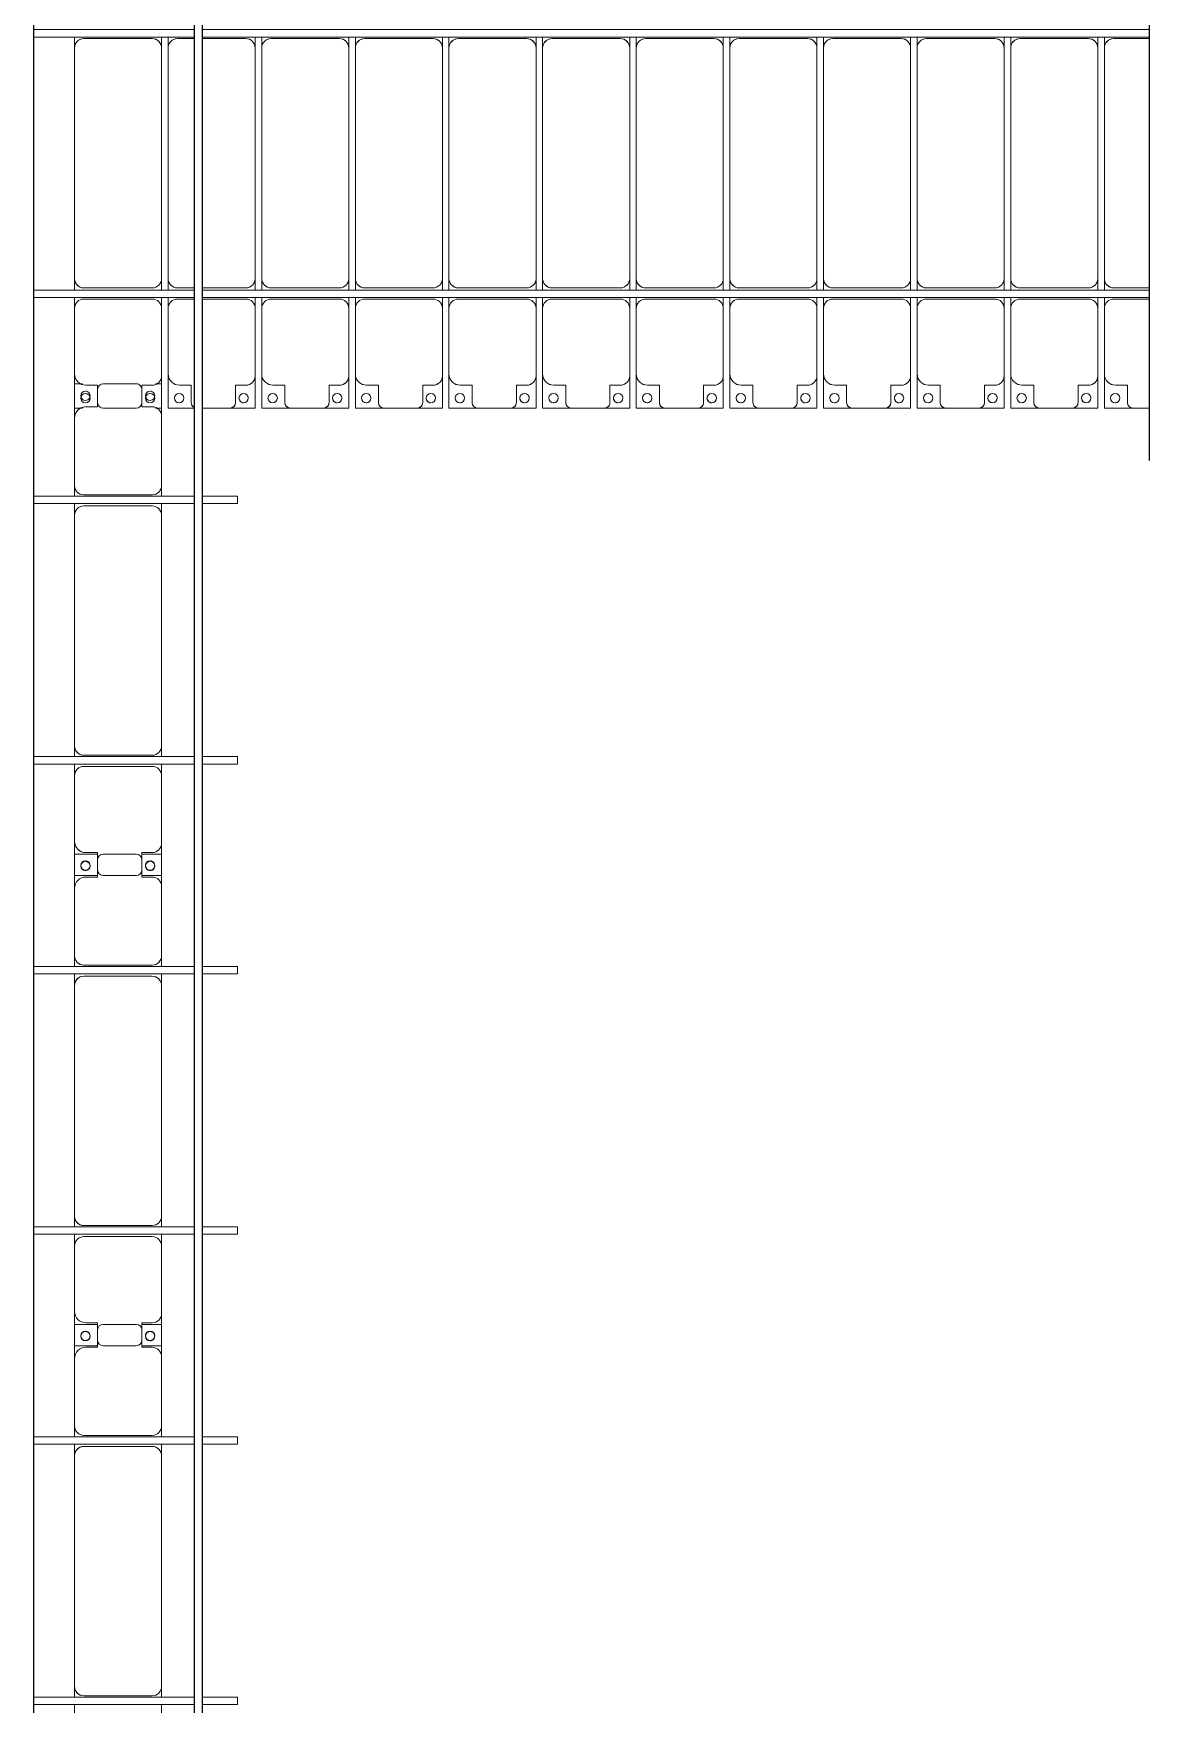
# Model space of a CAD drawing. Header units: millimetres. Extents: x -496478 to -186190, y -204059 to -87354.
# Drawn here: x -439193 to -433232, y -177639 to -168719 of the extents above; entities that cross this region are included whole.
import ezdxf

# ---------------------------------------------------------------- set-up
doc = ezdxf.new("R2010")
doc.units = ezdxf.units.MM
for name, color, linetype, lineweight in [('A-DETL-MBND', 5, 'Continuous', 9), ('A-GENM', 13, 'Continuous', 9), ('S-BEAM', 12, 'Continuous', 9)]:
    doc.layers.add(name, color=color, linetype=linetype, lineweight=lineweight)

# ---------------------------------------------------------------- blocks, each defined once
blk = doc.blocks.new('Dải phao đi lại kèm đỡ invester - DẢI PHAO ĐI LẠI-18893-BỐ TRÍ KHUNG KẾT CẤU BÈ PIN 01')
at = {"layer": 'A-DETL-MBND', "color": 8}
for p, q in [((-241.6, 610.3), (-241.6, 668)), ((173.4, 660.3), (-191.6, 660.3)), ((223.4, 668), (223.4, 610.3)), ((258.4, 610.3), (258.4, 668)), ((400, 660.3), (308.4, 660.3)), ((673.4, 660.3), (440, 660.3)), ((723.4, 668), (723.4, 610.3)), ((758.4, 610.3), (758.4, 668)), ((1173.4, 660.3), (808.4, 660.3)), ((1223.4, 668), (1223.4, 610.3)), ((1258.4, 610.3), (1258.4, 668)), ((1673.4, 660.3), (1308.4, 660.3)), ((1723.4, 668), (1723.4, 610.3)), ((1758.4, 610.3), (1758.4, 668)), ((2173.4, 660.3), (1808.4, 660.3)), ((2223.4, 668), (2223.4, 610.3)), ((2258.4, 610.3), (2258.4, 668)), ((2673.4, 660.3), (2308.4, 660.3)), ((2723.4, 668), (2723.4, 610.3)), ((2758.4, 610.3), (2758.4, 668)), ((3173.4, 660.3), (2808.4, 660.3)), ((3223.4, 668), (3223.4, 610.3)), ((3258.4, 610.3), (3258.4, 668)), ((3673.4, 660.3), (3308.4, 660.3)), ((3723.4, 668), (3723.4, 610.3)), ((3758.4, 610.3), (3758.4, 668)), ((4173.4, 660.3), (3808.4, 660.3)), ((4223.4, 668), (4223.4, 610.3)), ((4258.4, 610.3), (4258.4, 668)), ((4673.4, 660.3), (4308.4, 660.3)), ((4723.4, 668), (4723.4, 610.3)), ((4758.4, 610.3), (4758.4, 668)), ((5173.4, 660.3), (4808.4, 660.3)), ((5223.4, 668), (5223.4, 610.3)), ((5258.4, 610.3), (5258.4, 668)), ((5500, 660.3), (5308.4, 660.3)), ((-241.6, 610.3), (-241.6, -620.3)), ((223.4, -620.3), (223.4, 610.3)), ((258.4, 610.3), (258.4, -620.3)), ((723.4, -620.3), (723.4, 610.3)), ((758.4, 610.3), (758.4, -620.3)), ((1223.4, -620.3), (1223.4, 610.3)), ((1258.4, 610.3), (1258.4, -620.3)), ((1723.4, -620.3), (1723.4, 610.3)), ((1758.4, 610.3), (1758.4, -620.3)), ((2223.4, -620.3), (2223.4, 610.3)), ((2258.4, 610.3), (2258.4, -620.3)), ((2723.4, -620.3), (2723.4, 610.3)), ((2758.4, 610.3), (2758.4, -620.3)), ((3223.4, -620.3), (3223.4, 610.3)), ((3258.4, 610.3), (3258.4, -620.3)), ((3723.4, -620.3), (3723.4, 610.3)), ((3758.4, 610.3), (3758.4, -620.3)), ((4223.4, -620.3), (4223.4, 610.3)), ((4258.4, 610.3), (4258.4, -620.3)), ((4723.4, -620.3), (4723.4, 610.3)), ((4758.4, 610.3), (4758.4, -620.3)), ((5223.4, -620.3), (5223.4, 610.3)), ((5258.4, 610.3), (5258.4, -620.3)), ((-241.6, -682), (-241.6, -620.3)), ((223.4, -620.3), (223.4, -682)), ((258.4, -682), (258.4, -620.3)), ((723.4, -620.3), (723.4, -682)), ((758.4, -682), (758.4, -620.3)), ((1223.4, -620.3), (1223.4, -682)), ((1258.4, -682), (1258.4, -620.3)), ((1723.4, -620.3), (1723.4, -682)), ((1758.4, -682), (1758.4, -620.3)), ((2223.4, -620.3), (2223.4, -682)), ((2258.4, -682), (2258.4, -620.3)), ((2723.4, -620.3), (2723.4, -682)), ((2758.4, -682), (2758.4, -620.3)), ((3223.4, -620.3), (3223.4, -682)), ((3258.4, -682), (3258.4, -620.3)), ((3723.4, -620.3), (3723.4, -682)), ((3758.4, -682), (3758.4, -620.3)), ((4223.4, -620.3), (4223.4, -682)), ((4258.4, -682), (4258.4, -620.3)), ((4723.4, -620.3), (4723.4, -682)), ((4758.4, -682), (4758.4, -620.3)), ((5223.4, -620.3), (5223.4, -682)), ((5258.4, -682), (5258.4, -620.3)), ((-191.6, -670.3), (173.4, -670.3)), ((308.4, -670.3), (400, -670.3)), ((440, -670.3), (673.4, -670.3)), ((808.4, -670.3), (1173.4, -670.3)), ((1308.4, -670.3), (1673.4, -670.3)), ((1808.4, -670.3), (2173.4, -670.3)), ((2308.4, -670.3), (2673.4, -670.3)), ((2808.4, -670.3), (3173.4, -670.3)), ((3308.4, -670.3), (3673.4, -670.3)), ((3808.4, -670.3), (4173.4, -670.3)), ((4308.4, -670.3), (4673.4, -670.3)), ((4808.4, -670.3), (5173.4, -670.3)), ((5308.4, -670.3), (5500, -670.3)), ((-241.6, -779.7), (-241.6, -722)), ((-241.6, -779.7), (-241.6, -1129.7)), ((173.4, -729.7), (-191.6, -729.7)), ((223.4, -722), (223.4, -779.7)), ((223.4, -1139.7), (223.4, -779.7)), ((258.4, -779.7), (258.4, -722)), ((258.4, -779.7), (258.4, -1129.7)), ((400, -729.7), (308.4, -729.7)), ((673.4, -729.7), (440, -729.7)), ((723.4, -722), (723.4, -779.7)), ((723.4, -1139.7), (723.4, -779.7)), ((758.4, -779.7), (758.4, -722)), ((758.4, -779.7), (758.4, -1129.7)), ((1173.4, -729.7), (808.4, -729.7)), ((1223.4, -722), (1223.4, -779.7)), ((1223.4, -1139.7), (1223.4, -779.7)), ((1258.4, -779.7), (1258.4, -722)), ((1258.4, -779.7), (1258.4, -1129.7)), ((1673.4, -729.7), (1308.4, -729.7)), ((1723.4, -722), (1723.4, -779.7)), ((1723.4, -1139.7), (1723.4, -779.7)), ((1758.4, -779.7), (1758.4, -722)), ((1758.4, -779.7), (1758.4, -1129.7)), ((2173.4, -729.7), (1808.4, -729.7)), ((2223.4, -722), (2223.4, -779.7)), ((2223.4, -1139.7), (2223.4, -779.7)), ((2258.4, -779.7), (2258.4, -722)), ((2258.4, -779.7), (2258.4, -1129.7)), ((2673.4, -729.7), (2308.4, -729.7)), ((2723.4, -722), (2723.4, -779.7)), ((2723.4, -1139.7), (2723.4, -779.7)), ((2758.4, -779.7), (2758.4, -722)), ((2758.4, -779.7), (2758.4, -1129.7)), ((3173.4, -729.7), (2808.4, -729.7)), ((3223.4, -722), (3223.4, -779.7)), ((3223.4, -1139.7), (3223.4, -779.7)), ((3258.4, -779.7), (3258.4, -722)), ((3258.4, -779.7), (3258.4, -1129.7)), ((3673.4, -729.7), (3308.4, -729.7)), ((3723.4, -722), (3723.4, -779.7)), ((3723.4, -1139.7), (3723.4, -779.7)), ((3758.4, -779.7), (3758.4, -722)), ((3758.4, -779.7), (3758.4, -1129.7)), ((4173.4, -729.7), (3808.4, -729.7)), ((4223.4, -722), (4223.4, -779.7)), ((4223.4, -1139.7), (4223.4, -779.7)), ((4258.4, -779.7), (4258.4, -722)), ((4258.4, -779.7), (4258.4, -1129.7)), ((4673.4, -729.7), (4308.4, -729.7)), ((4723.4, -722), (4723.4, -779.7)), ((4723.4, -1139.7), (4723.4, -779.7)), ((4758.4, -779.7), (4758.4, -722)), ((4758.4, -779.7), (4758.4, -1129.7)), ((5173.4, -729.7), (4808.4, -729.7)), ((5223.4, -722), (5223.4, -779.7)), ((5223.4, -1139.7), (5223.4, -779.7)), ((5258.4, -779.7), (5258.4, -722)), ((5258.4, -779.7), (5258.4, -1129.7)), ((5500, -729.7), (5308.4, -729.7)), ((-241.6, -1312.2), (-241.6, -1129.7)), ((223.4, -1139.7), (223.4, -1312.2)), ((258.4, -1312.2), (258.4, -1129.7)), ((723.4, -1139.7), (723.4, -1312.2)), ((758.4, -1312.2), (758.4, -1129.7)), ((1223.4, -1139.7), (1223.4, -1312.2)), ((1258.4, -1312.2), (1258.4, -1129.7)), ((1723.4, -1139.7), (1723.4, -1312.2)), ((1758.4, -1312.2), (1758.4, -1129.7)), ((2223.4, -1139.7), (2223.4, -1312.2)), ((2258.4, -1312.2), (2258.4, -1129.7)), ((2723.4, -1139.7), (2723.4, -1312.2)), ((2758.4, -1312.2), (2758.4, -1129.7)), ((3223.4, -1139.7), (3223.4, -1312.2)), ((3258.4, -1312.2), (3258.4, -1129.7)), ((3723.4, -1139.7), (3723.4, -1312.2)), ((3758.4, -1312.2), (3758.4, -1129.7)), ((4223.4, -1139.7), (4223.4, -1312.2)), ((4258.4, -1312.2), (4258.4, -1129.7)), ((4723.4, -1139.7), (4723.4, -1312.2)), ((4758.4, -1312.2), (4758.4, -1129.7)), ((5223.4, -1139.7), (5223.4, -1312.2)), ((5258.4, -1312.2), (5258.4, -1129.7)), ((-181.6, -1189.7), (-118.2, -1189.7)), ((-118.2, -1189.7), (-118.2, -1282.2)), ((118.2, -1282.2), (118.2, -1189.7)), ((118.2, -1189.7), (173.4, -1189.7)), ((318.4, -1189.7), (381.8, -1189.7)), ((381.8, -1189.7), (381.8, -1282.2)), ((618.2, -1282.2), (618.2, -1189.7)), ((618.2, -1189.7), (673.4, -1189.7)), ((818.4, -1189.7), (881.8, -1189.7)), ((881.8, -1189.7), (881.8, -1282.2)), ((1118.2, -1282.2), (1118.2, -1189.7)), ((1118.2, -1189.7), (1173.4, -1189.7)), ((1318.4, -1189.7), (1381.8, -1189.7)), ((1381.8, -1189.7), (1381.8, -1282.2)), ((1618.2, -1282.2), (1618.2, -1189.7)), ((1618.2, -1189.7), (1673.4, -1189.7)), ((1818.4, -1189.7), (1881.8, -1189.7)), ((1881.8, -1189.7), (1881.8, -1282.2)), ((2118.2, -1282.2), (2118.2, -1189.7)), ((2118.2, -1189.7), (2173.4, -1189.7)), ((2318.4, -1189.7), (2381.8, -1189.7)), ((2381.8, -1189.7), (2381.8, -1282.2)), ((2618.2, -1282.2), (2618.2, -1189.7)), ((2618.2, -1189.7), (2673.4, -1189.7)), ((2818.4, -1189.7), (2881.8, -1189.7)), ((2881.8, -1189.7), (2881.8, -1282.2)), ((3118.2, -1282.2), (3118.2, -1189.7)), ((3118.2, -1189.7), (3173.4, -1189.7)), ((3318.4, -1189.7), (3381.8, -1189.7)), ((3381.8, -1189.7), (3381.8, -1282.2)), ((3618.2, -1282.2), (3618.2, -1189.7)), ((3618.2, -1189.7), (3673.4, -1189.7)), ((3818.4, -1189.7), (3881.8, -1189.7)), ((3881.8, -1189.7), (3881.8, -1282.2)), ((4118.2, -1282.2), (4118.2, -1189.7)), ((4118.2, -1189.7), (4173.4, -1189.7)), ((4318.4, -1189.7), (4381.8, -1189.7)), ((4381.8, -1189.7), (4381.8, -1282.2)), ((4618.2, -1282.2), (4618.2, -1189.7)), ((4618.2, -1189.7), (4673.4, -1189.7)), ((4818.4, -1189.7), (4881.8, -1189.7)), ((4881.8, -1189.7), (4881.8, -1282.2)), ((5118.2, -1282.2), (5118.2, -1189.7)), ((5118.2, -1189.7), (5173.4, -1189.7)), ((5318.4, -1189.7), (5381.8, -1189.7)), ((5381.8, -1189.7), (5381.8, -1282.2)), ((-199, -1312.2), (-241.6, -1312.2)), ((-209.6, -1312.2), (-199, -1312.2)), ((-88.2, -1312.2), (88.2, -1312.2)), ((223.4, -1312.2), (190.8, -1312.2)), ((190.8, -1312.2), (199.1, -1312.2)), ((400, -1312.2), (258.4, -1312.2)), ((258.4, -1312.2), (400, -1312.2)), ((440, -1312.2), (588.2, -1312.2)), ((723.4, -1312.2), (588.2, -1312.2)), ((588.2, -1312.2), (723.4, -1312.2)), ((911.8, -1312.2), (758.4, -1312.2)), ((758.4, -1312.2), (911.8, -1312.2)), ((911.8, -1312.2), (1088.2, -1312.2)), ((1223.4, -1312.2), (1088.2, -1312.2)), ((1088.2, -1312.2), (1223.4, -1312.2)), ((1411.8, -1312.2), (1258.4, -1312.2)), ((1258.4, -1312.2), (1411.8, -1312.2)), ((1411.8, -1312.2), (1588.2, -1312.2)), ((1723.4, -1312.2), (1588.2, -1312.2)), ((1588.2, -1312.2), (1723.4, -1312.2)), ((1911.8, -1312.2), (1758.4, -1312.2)), ((1758.4, -1312.2), (1911.8, -1312.2)), ((1911.8, -1312.2), (2088.2, -1312.2)), ((2223.4, -1312.2), (2088.2, -1312.2)), ((2088.2, -1312.2), (2223.4, -1312.2)), ((2411.8, -1312.2), (2258.4, -1312.2)), ((2258.4, -1312.2), (2411.8, -1312.2)), ((2411.8, -1312.2), (2588.2, -1312.2)), ((2723.4, -1312.2), (2588.2, -1312.2)), ((2588.2, -1312.2), (2723.4, -1312.2)), ((2911.8, -1312.2), (2758.4, -1312.2)), ((2758.4, -1312.2), (2911.8, -1312.2)), ((2911.8, -1312.2), (3088.2, -1312.2)), ((3223.4, -1312.2), (3088.2, -1312.2)), ((3088.2, -1312.2), (3223.4, -1312.2)), ((3411.8, -1312.2), (3258.4, -1312.2)), ((3258.4, -1312.2), (3411.8, -1312.2)), ((3411.8, -1312.2), (3588.2, -1312.2)), ((3723.4, -1312.2), (3588.2, -1312.2)), ((3588.2, -1312.2), (3723.4, -1312.2)), ((3911.8, -1312.2), (3758.4, -1312.2)), ((3758.4, -1312.2), (3911.8, -1312.2)), ((3911.8, -1312.2), (4088.2, -1312.2)), ((4223.4, -1312.2), (4088.2, -1312.2)), ((4088.2, -1312.2), (4223.4, -1312.2)), ((4411.8, -1312.2), (4258.4, -1312.2)), ((4258.4, -1312.2), (4411.8, -1312.2)), ((4411.8, -1312.2), (4588.2, -1312.2)), ((4723.4, -1312.2), (4588.2, -1312.2)), ((4588.2, -1312.2), (4723.4, -1312.2)), ((4911.8, -1312.2), (4758.4, -1312.2)), ((4758.4, -1312.2), (4911.8, -1312.2)), ((4911.8, -1312.2), (5088.2, -1312.2)), ((5223.4, -1312.2), (5088.2, -1312.2)), ((5088.2, -1312.2), (5223.4, -1312.2)), ((5411.8, -1312.2), (5258.4, -1312.2)), ((5258.4, -1312.2), (5411.8, -1312.2)), ((5411.8, -1312.2), (5500, -1312.2))]:
    blk.add_line(p, q, dxfattribs=at)
for centre, radius, start, end in [((-191.6, 610.3), 50, 90, 180), ((-191.6, 610.3), 50, 105, 180), ((173.4, 610.3), 50, 360, 90), ((173.4, 610.3), 50, 15, 90), ((308.4, 610.3), 50, 90, 180), ((308.4, 610.3), 50, 105, 180), ((673.4, 610.3), 50, 360, 90), ((673.4, 610.3), 50, 15, 90), ((808.4, 610.3), 50, 90, 180), ((808.4, 610.3), 50, 105, 180), ((1173.4, 610.3), 50, 360, 90), ((1173.4, 610.3), 50, 15, 90), ((1308.4, 610.3), 50, 90, 180), ((1308.4, 610.3), 50, 105, 180), ((1673.4, 610.3), 50, 360, 90), ((1673.4, 610.3), 50, 15, 90), ((1808.4, 610.3), 50, 90, 180), ((1808.4, 610.3), 50, 105, 180), ((2173.4, 610.3), 50, 360, 90), ((2173.4, 610.3), 50, 15, 90), ((2308.4, 610.3), 50, 90, 180), ((2308.4, 610.3), 50, 105, 180), ((2673.4, 610.3), 50, 360, 90), ((2673.4, 610.3), 50, 15, 90), ((2808.4, 610.3), 50, 90, 180), ((2808.4, 610.3), 50, 105, 180), ((3173.4, 610.3), 50, 360, 90), ((3173.4, 610.3), 50, 15, 90), ((3308.4, 610.3), 50, 90, 180), ((3308.4, 610.3), 50, 105, 180), ((3673.4, 610.3), 50, 360, 90), ((3673.4, 610.3), 50, 15, 90), ((3808.4, 610.3), 50, 90, 180), ((3808.4, 610.3), 50, 105, 180), ((4173.4, 610.3), 50, 360, 90), ((4173.4, 610.3), 50, 15, 90), ((4308.4, 610.3), 50, 90, 180), ((4308.4, 610.3), 50, 105, 180), ((4673.4, 610.3), 50, 360, 90), ((4673.4, 610.3), 50, 15, 90), ((4808.4, 610.3), 50, 90, 180), ((4808.4, 610.3), 50, 105, 180), ((5173.4, 610.3), 50, 360, 90), ((5173.4, 610.3), 50, 15, 90), ((5308.4, 610.3), 50, 90, 180), ((5308.4, 610.3), 50, 105, 180), ((-191.6, -620.3), 50, 180, 270), ((173.4, -620.3), 50, 270, 0), ((173.4, -620.3), 50, 270, 0), ((308.4, -620.3), 50, 180, 270), ((673.4, -620.3), 50, 270, 0), ((673.4, -620.3), 50, 270, 0), ((808.4, -620.3), 50, 180, 270), ((1173.4, -620.3), 50, 270, 0), ((1173.4, -620.3), 50, 270, 0), ((1308.4, -620.3), 50, 180, 270), ((1673.4, -620.3), 50, 270, 0), ((1673.4, -620.3), 50, 270, 0), ((1808.4, -620.3), 50, 180, 270), ((2173.4, -620.3), 50, 270, 0), ((2173.4, -620.3), 50, 270, 0), ((2308.4, -620.3), 50, 180, 270), ((2673.4, -620.3), 50, 270, 0), ((2673.4, -620.3), 50, 270, 0), ((2808.4, -620.3), 50, 180, 270), ((3173.4, -620.3), 50, 270, 0), ((3173.4, -620.3), 50, 270, 0), ((3308.4, -620.3), 50, 180, 270), ((3673.4, -620.3), 50, 270, 0), ((3673.4, -620.3), 50, 270, 0), ((3808.4, -620.3), 50, 180, 270), ((4173.4, -620.3), 50, 270, 0), ((4173.4, -620.3), 50, 270, 0), ((4308.4, -620.3), 50, 180, 270), ((4673.4, -620.3), 50, 270, 0), ((4673.4, -620.3), 50, 270, 0), ((4808.4, -620.3), 50, 180, 270), ((5173.4, -620.3), 50, 270, 0), ((5173.4, -620.3), 50, 270, 0), ((5308.4, -620.3), 50, 180, 270), ((-191.6, -620.3), 50, 195, 270), ((308.4, -620.3), 50, 195, 270), ((808.4, -620.3), 50, 195, 270), ((1308.4, -620.3), 50, 195, 270), ((1808.4, -620.3), 50, 195, 270), ((2308.4, -620.3), 50, 195, 270), ((2808.4, -620.3), 50, 195, 270), ((3308.4, -620.3), 50, 195, 270), ((3808.4, -620.3), 50, 195, 270), ((4308.4, -620.3), 50, 195, 270), ((4808.4, -620.3), 50, 195, 270), ((5308.4, -620.3), 50, 195, 270), ((-191.6, -779.7), 50, 90, 180), ((-191.6, -779.7), 50, 90, 135), ((173.4, -779.7), 50, 360, 90), ((173.4, -779.7), 50, 45, 90), ((308.4, -779.7), 50, 90, 180), ((308.4, -779.7), 50, 90, 135), ((673.4, -779.7), 50, 360, 90), ((673.4, -779.7), 50, 45, 90), ((808.4, -779.7), 50, 90, 180), ((808.4, -779.7), 50, 90, 135), ((1173.4, -779.7), 50, 360, 90), ((1173.4, -779.7), 50, 45, 90), ((1308.4, -779.7), 50, 90, 180), ((1308.4, -779.7), 50, 90, 135), ((1673.4, -779.7), 50, 360, 90), ((1673.4, -779.7), 50, 45, 90), ((1808.4, -779.7), 50, 90, 180), ((1808.4, -779.7), 50, 90, 135), ((2173.4, -779.7), 50, 360, 90), ((2173.4, -779.7), 50, 45, 90), ((2308.4, -779.7), 50, 90, 180), ((2308.4, -779.7), 50, 90, 135), ((2673.4, -779.7), 50, 360, 90), ((2673.4, -779.7), 50, 45, 90), ((2808.4, -779.7), 50, 90, 180), ((2808.4, -779.7), 50, 90, 135), ((3173.4, -779.7), 50, 360, 90), ((3173.4, -779.7), 50, 45, 90), ((3308.4, -779.7), 50, 90, 180), ((3308.4, -779.7), 50, 90, 135), ((3673.4, -779.7), 50, 360, 90), ((3673.4, -779.7), 50, 45, 90), ((3808.4, -779.7), 50, 90, 180), ((3808.4, -779.7), 50, 90, 135), ((4173.4, -779.7), 50, 360, 90), ((4173.4, -779.7), 50, 45, 90), ((4308.4, -779.7), 50, 90, 180), ((4308.4, -779.7), 50, 90, 135), ((4673.4, -779.7), 50, 360, 90), ((4673.4, -779.7), 50, 45, 90), ((4808.4, -779.7), 50, 90, 180), ((4808.4, -779.7), 50, 90, 135), ((5173.4, -779.7), 50, 360, 90), ((5173.4, -779.7), 50, 45, 90), ((5308.4, -779.7), 50, 90, 180), ((5308.4, -779.7), 50, 90, 135), ((-181.6, -1129.7), 60, 180, 270), ((173.4, -1139.7), 50, 270, 360), ((318.4, -1129.7), 60, 180, 270), ((673.4, -1139.7), 50, 270, 360), ((818.4, -1129.7), 60, 180, 270), ((1173.4, -1139.7), 50, 270, 360), ((1318.4, -1129.7), 60, 180, 270), ((1673.4, -1139.7), 50, 270, 360), ((1818.4, -1129.7), 60, 180, 270), ((2173.4, -1139.7), 50, 270, 360), ((2318.4, -1129.7), 60, 180, 270), ((2673.4, -1139.7), 50, 270, 360), ((2818.4, -1129.7), 60, 180, 270), ((3173.4, -1139.7), 50, 270, 360), ((3318.4, -1129.7), 60, 180, 270), ((3673.4, -1139.7), 50, 270, 360), ((3818.4, -1129.7), 60, 180, 270), ((4173.4, -1139.7), 50, 270, 360), ((4318.4, -1129.7), 60, 180, 270), ((4673.4, -1139.7), 50, 270, 360), ((4818.4, -1129.7), 60, 180, 270), ((5173.4, -1139.7), 50, 270, 360), ((5318.4, -1129.7), 60, 180, 270), ((-181.6, -1129.7), 60, 225, 270), ((-183.2, -1258.6), 25, 90, 270), ((-183.2, -1258.6), 25, 270, 90), ((161.8, -1258.6), 25, 90, 270), ((161.8, -1258.6), 25, 270, 90), ((173.4, -1139.7), 50, 270, 315), ((318.4, -1129.7), 60, 225, 270), ((316.8, -1258.6), 25, 90, 270), ((316.8, -1258.6), 25, 270, 90), ((661.8, -1258.6), 25, 90, 270), ((661.8, -1258.6), 25, 270, 90), ((673.4, -1139.7), 50, 270, 315), ((818.4, -1129.7), 60, 225, 270), ((816.8, -1258.6), 25, 90, 270), ((816.8, -1258.6), 25, 270, 90), ((1161.8, -1258.6), 25, 90, 270), ((1161.8, -1258.6), 25, 270, 90), ((1173.4, -1139.7), 50, 270, 315), ((1318.4, -1129.7), 60, 225, 270), ((1316.8, -1258.6), 25, 90, 270), ((1316.8, -1258.6), 25, 270, 90), ((1661.8, -1258.6), 25, 90, 270), ((1661.8, -1258.6), 25, 270, 90), ((1673.4, -1139.7), 50, 270, 315), ((1818.4, -1129.7), 60, 225, 270), ((1816.8, -1258.6), 25, 90, 270), ((1816.8, -1258.6), 25, 270, 90), ((2161.8, -1258.6), 25, 90, 270), ((2161.8, -1258.6), 25, 270, 90), ((2173.4, -1139.7), 50, 270, 315), ((2318.4, -1129.7), 60, 225, 270), ((2316.8, -1258.6), 25, 90, 270), ((2316.8, -1258.6), 25, 270, 90), ((2661.8, -1258.6), 25, 90, 270), ((2661.8, -1258.6), 25, 270, 90), ((2673.4, -1139.7), 50, 270, 315), ((2818.4, -1129.7), 60, 225, 270), ((2816.8, -1258.6), 25, 90, 270), ((2816.8, -1258.6), 25, 270, 90), ((3161.8, -1258.6), 25, 90, 270), ((3161.8, -1258.6), 25, 270, 90), ((3173.4, -1139.7), 50, 270, 315), ((3318.4, -1129.7), 60, 225, 270), ((3316.8, -1258.6), 25, 90, 270), ((3316.8, -1258.6), 25, 270, 90), ((3661.8, -1258.6), 25, 90, 270), ((3661.8, -1258.6), 25, 270, 90), ((3673.4, -1139.7), 50, 270, 315), ((3818.4, -1129.7), 60, 225, 270), ((3816.8, -1258.6), 25, 90, 270), ((3816.8, -1258.6), 25, 270, 90), ((4161.8, -1258.6), 25, 90, 270), ((4161.8, -1258.6), 25, 270, 90), ((4173.4, -1139.7), 50, 270, 315), ((4318.4, -1129.7), 60, 225, 270), ((4316.8, -1258.6), 25, 90, 270), ((4316.8, -1258.6), 25, 270, 90), ((4661.8, -1258.6), 25, 90, 270), ((4661.8, -1258.6), 25, 270, 90), ((4673.4, -1139.7), 50, 270, 315), ((4818.4, -1129.7), 60, 225, 270), ((4816.8, -1258.6), 25, 90, 270), ((4816.8, -1258.6), 25, 270, 90), ((5161.8, -1258.6), 25, 90, 270), ((5161.8, -1258.6), 25, 270, 90), ((5173.4, -1139.7), 50, 270, 315), ((5318.4, -1129.7), 60, 225, 270), ((5316.8, -1258.6), 25, 90, 270), ((5316.8, -1258.6), 25, 270, 90), ((-88.2, -1282.2), 30, 180, 270), ((88.2, -1282.2), 30, 270, 360), ((316.8, -1258.6), 25, 165, 180), ((316.8, -1258.6), 25, 270, 285), ((411.8, -1282.2), 30, 180, 240), ((411.8, -1282.2), 30, 195, 240), ((588.2, -1282.2), 30, 270, 360), ((588.2, -1282.2), 30, 270, 345), ((588.2, -1282.2), 30, 270, 285), ((588.2, -1282.2), 30, 270, 285), ((588.2, -1282.2), 30, 315, 330), ((588.2, -1282.2), 30, 315, 330), ((661.8, -1258.6), 25, 165, 270), ((661.8, -1258.6), 25, 0, 15), ((816.8, -1258.6), 25, 165, 180), ((816.8, -1258.6), 25, 270, 285), ((911.8, -1282.2), 30, 180, 270), ((911.8, -1282.2), 30, 195, 270), ((911.8, -1282.2), 30, 255, 270), ((911.8, -1282.2), 30, 255, 270), ((1088.2, -1282.2), 30, 270, 0), ((1088.2, -1282.2), 30, 270, 345), ((1088.2, -1282.2), 30, 270, 285), ((1088.2, -1282.2), 30, 270, 285), ((1088.2, -1282.2), 30, 315, 330), ((1088.2, -1282.2), 30, 315, 330), ((1161.8, -1258.6), 25, 165, 270), ((1161.8, -1258.6), 25, 0, 15), ((1316.8, -1258.6), 25, 165, 180), ((1316.8, -1258.6), 25, 270, 285), ((1411.8, -1282.2), 30, 180, 270), ((1411.8, -1282.2), 30, 195, 270), ((1411.8, -1282.2), 30, 255, 270), ((1411.8, -1282.2), 30, 255, 270), ((1588.2, -1282.2), 30, 270, 0), ((1588.2, -1282.2), 30, 270, 345), ((1588.2, -1282.2), 30, 270, 285), ((1588.2, -1282.2), 30, 270, 285), ((1588.2, -1282.2), 30, 315, 330), ((1588.2, -1282.2), 30, 315, 330), ((1661.8, -1258.6), 25, 165, 270), ((1661.8, -1258.6), 25, 0, 15), ((1816.8, -1258.6), 25, 165, 180), ((1816.8, -1258.6), 25, 270, 285), ((1911.8, -1282.2), 30, 180, 270), ((1911.8, -1282.2), 30, 195, 270), ((1911.8, -1282.2), 30, 255, 270), ((1911.8, -1282.2), 30, 255, 270), ((2088.2, -1282.2), 30, 270, 360), ((2088.2, -1282.2), 30, 270, 345), ((2088.2, -1282.2), 30, 270, 285), ((2088.2, -1282.2), 30, 270, 285), ((2088.2, -1282.2), 30, 315, 330), ((2088.2, -1282.2), 30, 315, 330), ((2161.8, -1258.6), 25, 165, 270), ((2161.8, -1258.6), 25, 0, 15), ((2316.8, -1258.6), 25, 165, 180), ((2316.8, -1258.6), 25, 270, 285), ((2411.8, -1282.2), 30, 180, 270), ((2411.8, -1282.2), 30, 195, 270), ((2411.8, -1282.2), 30, 255, 270), ((2411.8, -1282.2), 30, 255, 270), ((2588.2, -1282.2), 30, 270, 0), ((2588.2, -1282.2), 30, 270, 345), ((2588.2, -1282.2), 30, 270, 285), ((2588.2, -1282.2), 30, 270, 285), ((2588.2, -1282.2), 30, 315, 330), ((2588.2, -1282.2), 30, 315, 330), ((2661.8, -1258.6), 25, 165, 270), ((2661.8, -1258.6), 25, 360, 15), ((2816.8, -1258.6), 25, 165, 180), ((2816.8, -1258.6), 25, 270, 285), ((2911.8, -1282.2), 30, 180, 270), ((2911.8, -1282.2), 30, 195, 270), ((2911.8, -1282.2), 30, 255, 270), ((2911.8, -1282.2), 30, 255, 270), ((3088.2, -1282.2), 30, 270, 0), ((3088.2, -1282.2), 30, 270, 345), ((3088.2, -1282.2), 30, 270, 285), ((3088.2, -1282.2), 30, 270, 285), ((3088.2, -1282.2), 30, 315, 330), ((3088.2, -1282.2), 30, 315, 330), ((3161.8, -1258.6), 25, 165, 270), ((3161.8, -1258.6), 25, 0, 15), ((3316.8, -1258.6), 25, 165, 180), ((3316.8, -1258.6), 25, 270, 285), ((3411.8, -1282.2), 30, 180, 270), ((3411.8, -1282.2), 30, 195, 270), ((3411.8, -1282.2), 30, 255, 270), ((3411.8, -1282.2), 30, 255, 270), ((3588.2, -1282.2), 30, 270, 360), ((3588.2, -1282.2), 30, 270, 345), ((3588.2, -1282.2), 30, 270, 285), ((3588.2, -1282.2), 30, 270, 285), ((3588.2, -1282.2), 30, 315, 330), ((3588.2, -1282.2), 30, 315, 330), ((3661.8, -1258.6), 25, 165, 270), ((3661.8, -1258.6), 25, 360, 15), ((3816.8, -1258.6), 25, 165, 180), ((3816.8, -1258.6), 25, 270, 285), ((3911.8, -1282.2), 30, 180, 270), ((3911.8, -1282.2), 30, 195, 270), ((3911.8, -1282.2), 30, 255, 270), ((3911.8, -1282.2), 30, 255, 270), ((4088.2, -1282.2), 30, 270, 0), ((4088.2, -1282.2), 30, 270, 345), ((4088.2, -1282.2), 30, 270, 285), ((4088.2, -1282.2), 30, 270, 285), ((4088.2, -1282.2), 30, 315, 330), ((4088.2, -1282.2), 30, 315, 330), ((4161.8, -1258.6), 25, 165, 270), ((4161.8, -1258.6), 25, 0, 15), ((4316.8, -1258.6), 25, 165, 180), ((4316.8, -1258.6), 25, 270, 285), ((4411.8, -1282.2), 30, 180, 270), ((4411.8, -1282.2), 30, 195, 270), ((4411.8, -1282.2), 30, 255, 270), ((4411.8, -1282.2), 30, 255, 270), ((4588.2, -1282.2), 30, 270, 360), ((4588.2, -1282.2), 30, 270, 345), ((4588.2, -1282.2), 30, 270, 285), ((4588.2, -1282.2), 30, 270, 285), ((4588.2, -1282.2), 30, 315, 330), ((4588.2, -1282.2), 30, 315, 330), ((4661.8, -1258.6), 25, 165, 270), ((4661.8, -1258.6), 25, 0, 15), ((4816.8, -1258.6), 25, 165, 180), ((4816.8, -1258.6), 25, 270, 285), ((4911.8, -1282.2), 30, 180, 270), ((4911.8, -1282.2), 30, 195, 270), ((4911.8, -1282.2), 30, 255, 270), ((4911.8, -1282.2), 30, 255, 270), ((5088.2, -1282.2), 30, 270, 0), ((5088.2, -1282.2), 30, 270, 345), ((5088.2, -1282.2), 30, 270, 285), ((5088.2, -1282.2), 30, 270, 285), ((5088.2, -1282.2), 30, 315, 330), ((5088.2, -1282.2), 30, 315, 330), ((5161.8, -1258.6), 25, 165, 270), ((5161.8, -1258.6), 25, 0, 15), ((5316.8, -1258.6), 25, 165, 180), ((5316.8, -1258.6), 25, 270, 285), ((5411.8, -1282.2), 30, 180, 270), ((5411.8, -1282.2), 30, 195, 270), ((5411.8, -1282.2), 30, 255, 270), ((5411.8, -1282.2), 30, 255, 270)]:
    blk.add_arc(centre, radius, start, end, dxfattribs=at)
blk = doc.blocks.new('Dầm C52 - Dầm C52-V86-BỐ TRÍ KHUNG KẾT CẤU BÈ PIN 01')
at = {"layer": 'S-BEAM', "color": 1}
for p, q in [((43389.1, 20), (48449.1, 20)), ((48489.1, 20), (49349.1, 20)), ((48449.1, -20), (43389.1, -20)), ((49349.1, -20), (48489.1, -20))]:
    blk.add_line(p, q, dxfattribs=at)
blk = doc.blocks.new('Dầm C52 - Hộp 40x60-25667-BỐ TRÍ KHUNG KẾT CẤU BÈ PIN 01')
at = {"layer": 'S-BEAM', "color": 3, "lineweight": 25}
blk.add_line((45235.9, -20), (-45235.9, -20), dxfattribs=at)
blk = doc.blocks.new('Dầm C52 - Hộp 40x60-24147-BỐ TRÍ KHUNG KẾT CẤU BÈ PIN 01')
at = {"layer": 'S-BEAM', "color": 3, "lineweight": 25}
blk.add_line((-37857.1, 20), (37857.1, 20), dxfattribs=at)
blk = doc.blocks.new('Dai phao do pin - DẢI PHAO ĐỠ PIN-20992-BỐ TRÍ KHUNG KẾT CẤU BÈ PIN 01')
at = {"layer": 'A-DETL-MBND', "color": 8}
for p, q in [((4240.3, 241.6), (4302.6, 241.6)), ((4342.6, 241.6), (4399.7, 241.6)), ((4349.7, 191.6), (4349.7, -173.4)), ((5630.3, 241.6), (4399.7, 241.6)), ((5630.3, 241.6), (5692.6, 241.6)), ((5680.3, -173.4), (5680.3, 191.6)), ((5732.6, 241.6), (5789.7, 241.6)), ((5739.7, 191.6), (5739.7, -173.4)), ((6149.7, 241.6), (5789.7, 241.6)), ((6149.7, 241.6), (6332.2, 241.6)), ((6209.7, 118.2), (6209.7, 181.6)), ((6217.8, 241.6), (6400.3, 241.6)), ((6217.8, 118.2), (6217.8, 241.6)), ((6332.2, 241.6), (6332.2, 118.2)), ((6340.3, 181.6), (6340.3, 118.2)), ((6750.3, 241.6), (6400.3, 241.6)), ((6750.3, 241.6), (6812.6, 241.6)), ((6800.3, -173.4), (6800.3, 191.6)), ((6852.6, 241.6), (6909.7, 241.6)), ((6859.7, 191.6), (6859.7, -173.4)), ((8140.3, 241.6), (6909.7, 241.6)), ((8140.3, 241.6), (8202.6, 241.6)), ((8190.3, -173.4), (8190.3, 191.6)), ((8243.2, 241.6), (8299.7, 241.6)), ((8249.7, 191.6), (8249.7, -173.4)), ((8659.7, 241.6), (8299.7, 241.6)), ((8659.7, 241.6), (8842.2, 241.6)), ((8719.7, 118.2), (8719.7, 181.6)), ((8727.8, 241.6), (8910.3, 241.6)), ((8727.8, 118.2), (8727.8, 241.6)), ((8842.2, 241.6), (8842.2, 118.2)), ((8850.3, 181.6), (8850.3, 118.2)), ((9260.3, 241.6), (8910.3, 241.6)), ((9260.3, 241.6), (9322.6, 241.6)), ((9310.3, -173.4), (9310.3, 191.6)), ((9362.6, 241.6), (9419.7, 241.6)), ((9369.7, 191.6), (9369.7, -173.4)), ((10650.3, 241.6), (9419.7, 241.6)), ((10650.3, 241.6), (10712.6, 241.6)), ((10700.3, -173.4), (10700.3, 191.6)), ((10752.6, 241.6), (10809.7, 241.6)), ((10759.7, 191.6), (10759.7, -173.4)), ((11169.7, 241.6), (10809.7, 241.6)), ((11169.7, 241.6), (11352.2, 241.6)), ((11229.7, 118.2), (11229.7, 181.6)), ((11352.2, 241.6), (11352.2, 199)), ((11352.2, 199), (11352.2, 209.6)), ((6302.2, 118.2), (6209.7, 118.2)), ((6340.3, 118.2), (6247.8, 118.2)), ((8812.2, 118.2), (8719.7, 118.2)), ((8850.3, 118.2), (8757.8, 118.2)), ((11322.2, 118.2), (11229.7, 118.2)), ((6217.8, 88.2), (6217.8, -88.2)), ((6332.2, -88.2), (6332.2, 88.2)), ((8727.8, 88.2), (8727.8, -88.2)), ((8842.2, -88.2), (8842.2, 88.2)), ((11352.2, -88.2), (11352.2, 88.2)), ((6209.7, -173.4), (6209.7, -118.2)), ((6209.7, -118.2), (6302.2, -118.2)), ((6217.8, -223.4), (6217.8, -118.2)), ((6247.8, -118.2), (6340.3, -118.2)), ((6332.2, -118.2), (6332.2, -223.4)), ((6340.3, -118.2), (6340.3, -173.4)), ((8719.7, -173.4), (8719.7, -118.2)), ((8719.7, -118.2), (8812.2, -118.2)), ((8727.8, -223.4), (8727.8, -118.2)), ((8757.8, -118.2), (8850.3, -118.2)), ((8842.2, -118.2), (8842.2, -223.4)), ((8850.3, -118.2), (8850.3, -173.4)), ((11229.7, -173.4), (11229.7, -118.2)), ((11229.7, -118.2), (11322.2, -118.2)), ((4302.6, -223.4), (4240.3, -223.4)), ((4399.7, -223.4), (4342.6, -223.4)), ((4399.7, -223.4), (5630.3, -223.4)), ((5692.6, -223.4), (5630.3, -223.4)), ((5789.7, -223.4), (5732.6, -223.4)), ((5789.7, -223.4), (6159.7, -223.4)), ((6332.2, -223.4), (6159.7, -223.4)), ((6390.3, -223.4), (6217.8, -223.4)), ((6390.3, -223.4), (6750.3, -223.4)), ((6812.6, -223.4), (6750.3, -223.4)), ((6909.7, -223.4), (6852.6, -223.4)), ((6909.7, -223.4), (8140.3, -223.4)), ((8202.6, -223.4), (8140.3, -223.4)), ((8299.7, -223.4), (8243.2, -223.4)), ((8299.7, -223.4), (8669.7, -223.4)), ((8842.2, -223.4), (8669.8, -223.4)), ((8900.3, -223.4), (8727.8, -223.4)), ((8900.3, -223.4), (9260.3, -223.4)), ((9322.6, -223.4), (9260.3, -223.4)), ((9419.7, -223.4), (9362.6, -223.4)), ((9419.7, -223.4), (10650.3, -223.4)), ((10712.6, -223.4), (10650.3, -223.4)), ((10809.7, -223.4), (10752.6, -223.4)), ((10809.7, -223.4), (11179.7, -223.4)), ((11352.2, -223.4), (11179.7, -223.4)), ((11352.2, -190.8), (11352.2, -223.4)), ((11352.2, -199.1), (11352.2, -190.8))]:
    blk.add_line(p, q, dxfattribs=at)
for centre, radius, start, end in [((4399.7, 191.6), 50, 90, 180), ((4399.7, 191.6), 50, 105, 180), ((5630.3, 191.6), 50, 360, 90), ((5630.3, 191.6), 50, 15, 90), ((5789.7, 191.6), 50, 90, 180), ((5789.7, 191.6), 50, 135, 180), ((6149.7, 181.6), 60, 0, 90), ((6149.7, 181.6), 60, 0, 45), ((6268.6, 183.2), 25, 0, 180), ((6268.6, 183.2), 25, 180, 360), ((6271.4, 183.2), 25, 0, 180), ((6271.4, 183.2), 25, 180, 0), ((6271.4, 183.2), 25, 180, 195), ((6400.3, 181.6), 60, 90, 180), ((6400.3, 181.6), 60, 135, 180), ((6750.3, 191.6), 50, 360, 90), ((6750.3, 191.6), 50, 360, 45), ((6909.7, 191.6), 50, 90, 180), ((6909.7, 191.6), 50, 105, 180), ((8140.3, 191.6), 50, 360, 90), ((8140.3, 191.6), 50, 15, 90), ((8299.7, 191.6), 50, 90, 180), ((8299.7, 191.6), 50, 135, 180), ((8659.7, 181.6), 60, 0, 90), ((8659.7, 181.6), 60, 0, 45), ((8778.6, 183.2), 25, 360, 180), ((8778.6, 183.2), 25, 180, 360), ((8781.4, 183.2), 25, 360, 180), ((8781.4, 183.2), 25, 180, 0), ((8781.4, 183.2), 25, 180, 195), ((8910.3, 181.6), 60, 90, 180), ((8910.3, 181.6), 60, 135, 180), ((9260.3, 191.6), 50, 360, 90), ((9260.3, 191.6), 50, 360, 45), ((9419.7, 191.6), 50, 90, 180), ((9419.7, 191.6), 50, 105, 180), ((10650.3, 191.6), 50, 360, 90), ((10650.3, 191.6), 50, 15, 90), ((10809.7, 191.6), 50, 90, 180), ((10809.7, 191.6), 50, 135, 180), ((11169.7, 181.6), 60, 0, 90), ((11169.7, 181.6), 60, 5.34135, 45), ((11288.6, 183.2), 25, 0, 180), ((11288.6, 183.2), 25, 180, 0), ((6247.8, 88.2), 30, 90, 180), ((6302.2, 88.2), 30, 360, 90), ((8757.8, 88.2), 30, 90, 180), ((8812.2, 88.2), 30, 360, 90), ((11322.2, 88.2), 30, 0, 90), ((6247.8, -88.2), 30, 180, 270), ((6302.2, -88.2), 30, 270, 360), ((8757.8, -88.2), 30, 180, 270), ((8812.2, -88.2), 30, 270, 360), ((11322.2, -88.2), 30, 270, 0), ((4399.7, -173.4), 50, 180, 270), ((4399.7, -173.4), 50, 180, 270), ((5630.3, -173.4), 50, 270, 360), ((5630.3, -173.4), 50, 285, 360), ((5789.7, -173.4), 50, 180, 270), ((5789.7, -173.4), 50, 180, 225), ((6159.7, -173.4), 50, 270, 360), ((6159.7, -173.4), 50, 315, 360), ((6268.6, -161.8), 25, 0, 180), ((6268.6, -161.8), 25, 180, 0), ((6271.4, -161.8), 25, 0, 180), ((6271.4, -161.8), 25, 120, 180), ((6271.4, -161.8), 25, 180, 360), ((6271.4, -161.8), 25, 75, 105), ((6268.6, -161.8), 25, 75, 90), ((6268.6, -161.8), 25, 30, 45), ((6268.6, -161.8), 25, 0, 15), ((6390.3, -173.4), 50, 180, 270), ((6390.3, -173.4), 50, 180, 225), ((6750.3, -173.4), 50, 270, 360), ((6750.3, -173.4), 50, 315, 360), ((6909.7, -173.4), 50, 180, 270), ((6909.7, -173.4), 50, 180, 270), ((8140.3, -173.4), 50, 270, 360), ((8140.3, -173.4), 50, 285, 360), ((8299.7, -173.4), 50, 180, 270), ((8299.7, -173.4), 50, 180, 225), ((8669.7, -173.4), 50, 270, 0), ((8669.7, -173.4), 50, 315, 360), ((8778.6, -161.8), 25, 0, 180), ((8778.6, -161.8), 25, 180, 0), ((8781.4, -161.8), 25, 0, 180), ((8781.4, -161.8), 25, 120, 180), ((8781.4, -161.8), 25, 180, 0), ((8781.4, -161.8), 25, 75, 105), ((8778.6, -161.8), 25, 75, 90), ((8778.6, -161.8), 25, 30, 45), ((8778.6, -161.8), 25, 0, 15), ((8900.3, -173.4), 50, 180, 270), ((8900.3, -173.4), 50, 180, 225), ((9260.3, -173.4), 50, 270, 360), ((9260.3, -173.4), 50, 315, 360), ((9419.7, -173.4), 50, 180, 270), ((9419.7, -173.4), 50, 180, 270), ((10650.3, -173.4), 50, 270, 360), ((10650.3, -173.4), 50, 285, 360), ((10809.7, -173.4), 50, 180, 270), ((10809.7, -173.4), 50, 180, 225), ((11179.7, -173.4), 50, 270, 360), ((11288.6, -161.8), 25, 0, 180), ((11288.6, -161.8), 25, 180, 0), ((11179.7, -173.4), 50, 315, 353.5477)]:
    blk.add_arc(centre, radius, start, end, dxfattribs=at)
blk = doc.blocks.new('Dầm C52 - Dầm C52-25118-BỐ TRÍ KHUNG KẾT CẤU BÈ PIN 01')
at = {"layer": 'S-BEAM', "color": 1}
for p, q in [((-25725.5, -20), (-25725.5, 20)), ((-25725.5, 20), (-25536.2, 20)), ((-25496.2, 20), (-24636.2, 20)), ((-25536.2, -20), (-25725.5, -20)), ((-24636.2, -20), (-25496.2, -20))]:
    blk.add_line(p, q, dxfattribs=at)
blk = doc.blocks.new('Dầm C52 - Hộp 40x60-26101-BỐ TRÍ KHUNG KẾT CẤU BÈ PIN 01')
at = {"layer": 'S-BEAM', "color": 3, "lineweight": 25}
for p, q in [((-17881, 20), (17881, 20)), ((17881, -20), (-17881, -20))]:
    blk.add_line(p, q, dxfattribs=at)
blk = doc.blocks.new('HOBANMONG_BEPIN 1_rvt-1-BỐ TRÍ KHUNG KẾT CẤU BÈ PIN 01')
at = {"layer": 'A-GENM', "lineweight": 9}
for name, p, rotation in [('Dải phao đi lại kèm đỡ invester - DẢI PHAO ĐI LẠI-18893-BỐ TRÍ KHUNG KẾT CẤU BÈ PIN 01', (-438731.7, -169407.1), 0.0007586099545854), ('Dai phao do pin - DẢI PHAO ĐỠ PIN-20992-BỐ TRÍ KHUNG KẾT CẤU BÈ PIN 01', (-438731.5, -181941.7), 90.00075860989342)]:
    blk.add_blockref(name, p, dxfattribs=dict(at, rotation=rotation))
at = {"layer": 'S-BEAM', "lineweight": 9}
for name, p, rotation in [('Dầm C52 - Hộp 40x60-25667-BỐ TRÍ KHUNG KẾT CẤU BÈ PIN 01', (-439212.1, -140519.8), 90.00075860989166), ('Dầm C52 - Hộp 40x60-24147-BỐ TRÍ KHUNG KẾT CẤU BÈ PIN 01', (-433212.2, -133140.9), 90.00075860989166), ('Dầm C52 - Hộp 40x60-26101-BỐ TRÍ KHUNG KẾT CẤU BÈ PIN 01', (-438311.7, -167874.7), 90.00075860989166), ('Dầm C52 - Dầm C52-V86-BỐ TRÍ KHUNG KẾT CẤU BÈ PIN 01', (-389842.6, -168718.4), 180.0007586094741), ('Dầm C52 - Dầm C52-V86-BỐ TRÍ KHUNG KẾT CẤU BÈ PIN 01', (-389842.5, -170108.4), 180.0007586094741), ('Dầm C52 - Dầm C52-25118-BỐ TRÍ KHUNG KẾT CẤU BÈ PIN 01', (-463827.9, -171209.4), 180.0007586094741), ('Dầm C52 - Dầm C52-25118-BỐ TRÍ KHUNG KẾT CẤU BÈ PIN 01', (-463827.8, -172599.4), 180.0007586094741), ('Dầm C52 - Dầm C52-25118-BỐ TRÍ KHUNG KẾT CẤU BÈ PIN 01', (-463827.8, -173719.4), 180.0007586094741), ('Dầm C52 - Dầm C52-25118-BỐ TRÍ KHUNG KẾT CẤU BÈ PIN 01', (-463827.8, -175109.4), 180.0007586094741), ('Dầm C52 - Dầm C52-25118-BỐ TRÍ KHUNG KẾT CẤU BÈ PIN 01', (-463827.8, -176229.4), 180.0007586094741), ('Dầm C52 - Dầm C52-25118-BỐ TRÍ KHUNG KẾT CẤU BÈ PIN 01', (-463827.8, -177619.4), 180.0007586094741)]:
    blk.add_blockref(name, p, dxfattribs=dict(at, rotation=rotation))

msp = doc.modelspace()

# ---------------------------------------------------------------- block references
at = {"lineweight": 5}
msp.add_blockref('HOBANMONG_BEPIN 1_rvt-1-BỐ TRÍ KHUNG KẾT CẤU BÈ PIN 01', (0, 0), dxfattribs=at)

doc.saveas('drawing.dxf')
